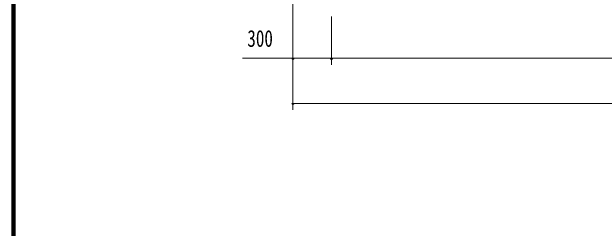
# Model space of a CAD drawing. Units: millimetres, scale not verified. Extents: x -23102 to 23102, y -10150 to 10150.
# Drawn here: x -5598 to -989, y 0 to 1680 of the extents above; entities that cross this region are included whole.
import ezdxf
from ezdxf.enums import TextEntityAlignment as Align

# ---------------------------------------------------------------- set-up
doc = ezdxf.new("R2010")
doc.units = ezdxf.units.MM
doc.header["$LTSCALE"] = 40
doc.layers.add('0-5_1-5DIM', color=3, linetype='Continuous', lineweight=18)
doc.layers.add('0-C_F-F', color=5, linetype='Continuous', lineweight=18)
doc.styles.add('ＭＳ ゴシック', font='')
doc.styles.get('ＭＳ ゴシック').set_extended_font_data('MS Gothic')

msp = doc.modelspace()

# ---------------------------------------------------------------- linework, layer by layer
at = {"layer": '0-5_1-5DIM'}
for p, q in [((-3410.45, 1769.67), (-3410.45, 919.67)), ((-3110.45, 1644.67), (-3110.45, 1269.67)), ((4932.06, 1319.67), (-3802.95, 1319.67)), ((-3400.45, 1319.67), (-3420.45, 1319.67)), ((-3100.45, 1319.67), (-3120.45, 1319.67)), ((-3110.45, 1319.67), (4239.55, 1319.67)), ((-3400.45, 969.67), (-3420.45, 969.67)), ((-3410.45, 969.67), (4539.56, 969.67)), ((-3410.45, 969.67), (4539.56, 969.67))]:
    msp.add_line(p, q, dxfattribs=at)
for centre in [(-3410.45, 1319.67), (-3110.45, 1319.67), (-3410.45, 969.67)]:
    msp.add_arc(centre, 10, 180, 0, dxfattribs=at)
at = {"layer": '0-C_F-F'}
for points in [[(-5598.13, 10150), (-5598.13, -9950), (23101.87, -9950), (23101.87, 10150)], [(-5595.63, 10147.5), (23099.37, 10147.5), (23099.37, -9947.5), (-5595.63, -9947.5)], [(-5593.13, 10145), (-5593.13, -9945), (23096.87, -9945), (23096.87, 10145)], [(-5590.63, 10142.5), (23094.37, 10142.5), (23094.37, -9942.5), (-5590.63, -9942.5)], [(-5588.13, 10140), (23091.87, 10140), (23091.87, -9940), (-5588.13, -9940)], [(-5585.63, 10137.5), (23089.37, 10137.5), (23089.37, -9937.5), (-5585.63, -9937.5)], [(-5583.13, 10135), (23086.87, 10135), (23086.87, -9935), (-5583.13, -9935)], [(-5580.63, 10132.5), (-5580.63, -9932.5), (23084.37, -9932.5), (23084.37, 10132.5)], [(-5578.13, 10130), (-5578.13, -9930), (23081.87, -9930), (23081.87, 10130)], [(-5575.63, 10127.5), (-5575.63, -9927.5), (23079.37, -9927.5), (23079.37, 10127.5)], [(-5573.13, 10125), (23076.87, 10125), (23076.87, -9925), (-5573.13, -9925)]]:
    msp.add_lwpolyline(points, close=True, dxfattribs=at)

# ---------------------------------------------------------------- texts
at = {"layer": '0-5_1-5DIM', "color": 7, "style": 'ＭＳ ゴシック', "width": 0.75}
msp.add_text('300', height=130.2, dxfattribs=at).set_placement((-3765.8, 1369.67), align=Align.BOTTOM_LEFT)

doc.saveas('drawing.dxf')
